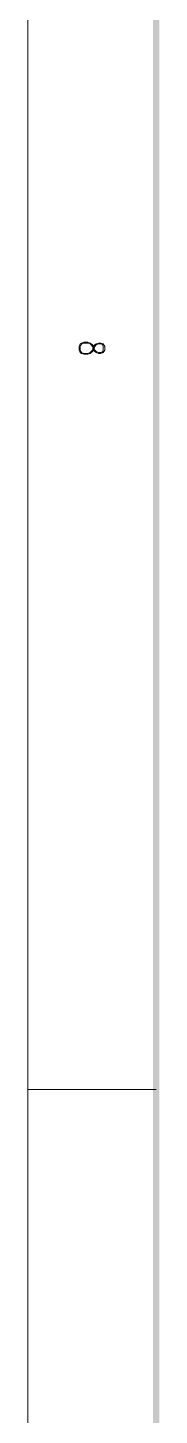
# Model space of a CAD drawing. Header units: millimetres. Extents: x 0 to 588, y 0 to 874.
# Drawn here: x 0 to 7.2, y 150.5 to 226 of the extents above; entities that cross this region are included whole.
import ezdxf

# ---------------------------------------------------------------- set-up
doc = ezdxf.new("R2010")
doc.units = ezdxf.units.MM
doc.layers.get('0').update_dxf_attribs({"lineweight": 18})

msp = doc.modelspace()

# ---------------------------------------------------------------- hatches: boundary and pattern name
for points in [[(7.154, 813.329), (6.816, 813.329), (7.154, 6.985)], [(6.816, 813.329), (7.154, 6.985), (6.816, 6.985)]]:
    msp.add_hatch(color=0).paths.add_polyline_path(points, flags=0)

# ---------------------------------------------------------------- linework, layer by layer
at = {"color": 0, "lineweight": 0}
for points in [[(0, 830.792), (0, 0)], [(4.106, 208.746), (3.979, 208.809), (3.852, 208.809), (3.725, 208.746), (3.641, 208.661), (3.577, 208.47), (3.514, 208.386), (3.387, 208.28), (3.26, 208.238), (3.048, 208.238), (2.921, 208.28), (2.857, 208.344), (2.794, 208.47), (2.794, 208.661), (2.857, 208.809), (2.921, 208.851), (3.048, 208.894), (3.26, 208.894), (3.387, 208.851), (3.514, 208.746), (3.577, 208.661), (3.641, 208.47), (3.725, 208.386), (3.852, 208.344), (3.979, 208.344), (4.106, 208.386)], [(2.985, 208.851), (2.857, 208.703)], [(2.857, 208.428), (2.985, 208.28)], [(4.043, 208.344), (4.106, 208.47), (4.106, 208.661), (4.043, 208.809)], [(6.985, 168.254), (0, 168.254)]]:
    msp.add_lwpolyline(points, dxfattribs=at)
msp.add_lwpolyline([(4.191, 208.661), (4.106, 208.809), (3.979, 208.851), (3.852, 208.851), (3.725, 208.809), (3.641, 208.746), (3.577, 208.661), (3.514, 208.47), (3.45, 208.386), (3.387, 208.344), (3.26, 208.28), (3.048, 208.28), (2.921, 208.344), (2.857, 208.47), (2.857, 208.661), (2.921, 208.809), (3.048, 208.851), (3.26, 208.851), (3.387, 208.809), (3.45, 208.746), (3.514, 208.661), (3.577, 208.47), (3.641, 208.386), (3.725, 208.344), (3.852, 208.28), (3.979, 208.28), (4.106, 208.344), (4.191, 208.47)], close=True, dxfattribs=at)

doc.saveas('drawing.dxf')
